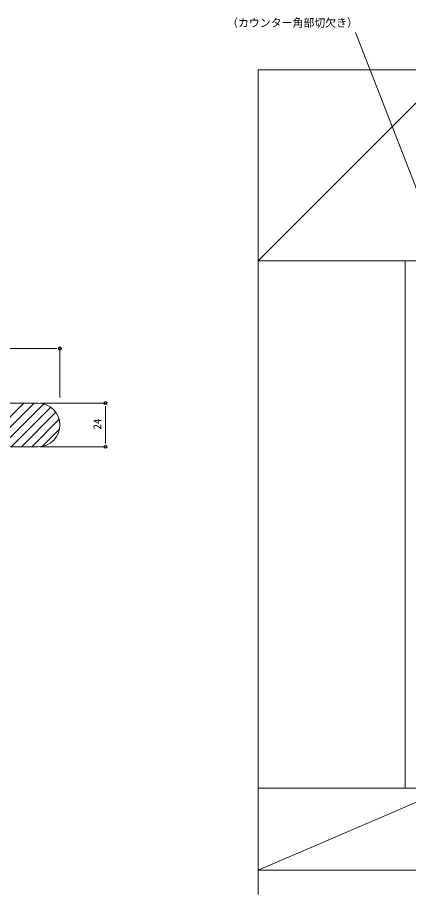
# Model space of a CAD drawing. Units: millimetres, scale not verified. Extents: x -1262 to -212, y -891 to 694.
# Drawn here: x -856.3 to -641.1, y -466.4 to 15.8 of the extents above; entities that cross this region are included whole.
import ezdxf
from ezdxf.enums import TextEntityAlignment as Align

# ---------------------------------------------------------------- set-up
doc = ezdxf.new("R2010")
doc.units = ezdxf.units.MM
doc.header["$LTSCALE"] = 3
for name, color, linetype, lineweight in [('0-3_YKK_11', 7, 'Continuous', 9), ('0-5_YSS_K', 3, 'Continuous', 9), ('0-7_YKK_D', 6, 'Continuous', 9)]:
    doc.layers.add(name, color=color, linetype=linetype, lineweight=lineweight)
doc.styles.add('ＭＳ ゴシック', font='')
doc.styles.get('ＭＳ ゴシック').set_extended_font_data('MS Gothic')

msp = doc.modelspace()

# ---------------------------------------------------------------- linework, layer by layer
at = {"layer": '0-3_YKK_11'}
for p, q in [((-845.022, -196.188), (-1108.022, -196.188)), ((-876.8, -220.188), (-852.8, -196.188)), ((-871.143, -220.188), (-847.143, -196.188)), ((-865.487, -220.188), (-841.9, -196.601)), ((-859.83, -220.188), (-838.058, -198.416)), ((-854.173, -220.188), (-835.233, -201.248)), ((-848.516, -220.188), (-833.427, -205.098)), ((-842.615, -219.944), (-833.266, -210.595)), ((-1108.022, -220.188), (-845.022, -220.188))]:
    msp.add_line(p, q, dxfattribs=at)
msp.add_arc((-845.022, -208.188), 12, 270, 89.99997, dxfattribs=at)
at = {"layer": '0-5_YSS_K'}
for p, q in [((-723.922, -117.921), (-618.922, -12.921)), ((-723.922, -12.921), (-252.176, -12.921)), ((-723.922, -466.359), (-723.922, -12.921)), ((-723.922, -117.921), (-618.922, -117.921)), ((-642.922, -117.921), (-642.922, -407.921)), ((-723.922, -452.921), (-618.922, -407.921)), ((-618.922, -407.921), (-723.922, -407.921)), ((-618.922, -452.921), (-723.922, -452.921))]:
    msp.add_line(p, q, dxfattribs=at)
at = {"layer": '0-7_YKK_D'}
for p, q in [((-630.539, -94.337), (-670.215, 7.621)), ((-836.422, -166.188), (-1070.122, -166.188)), ((-834.722, -166.188), (-836.422, -166.188)), ((-833.022, -193.034), (-833.022, -165.188)), ((-844.022, -196.188), (-806.893, -196.188)), ((-807.893, -197.888), (-807.893, -199.588)), ((-807.893, -199.588), (-807.893, -216.788)), ((-807.893, -218.488), (-807.893, -216.788)), ((-844.022, -220.188), (-806.893, -220.188))]:
    msp.add_line(p, q, dxfattribs=at)
for centre, start, end in [((-833.022, -166.188), 0, 180), ((-833.022, -166.188), 180, 0), ((-807.893, -196.188), 90, 270), ((-807.893, -196.188), 270, 90), ((-807.893, -220.188), 90, 270), ((-807.893, -220.188), 270, 90)]:
    msp.add_arc(centre, 0.85, start, end, dxfattribs=at)

# ---------------------------------------------------------------- texts
at = {"layer": '0-7_YKK_D', "color": 4, "style": 'ＭＳ ゴシック'}
msp.add_text('（カウンター角部切欠き）', height=4.399, dxfattribs=at).set_placement((-740.973, 9.352), align=Align.BOTTOM_LEFT)
msp.add_text('24', height=4.399, rotation=90, dxfattribs=at).set_placement((-808.893, -210.719), align=Align.BOTTOM_LEFT)

doc.saveas('drawing.dxf')
